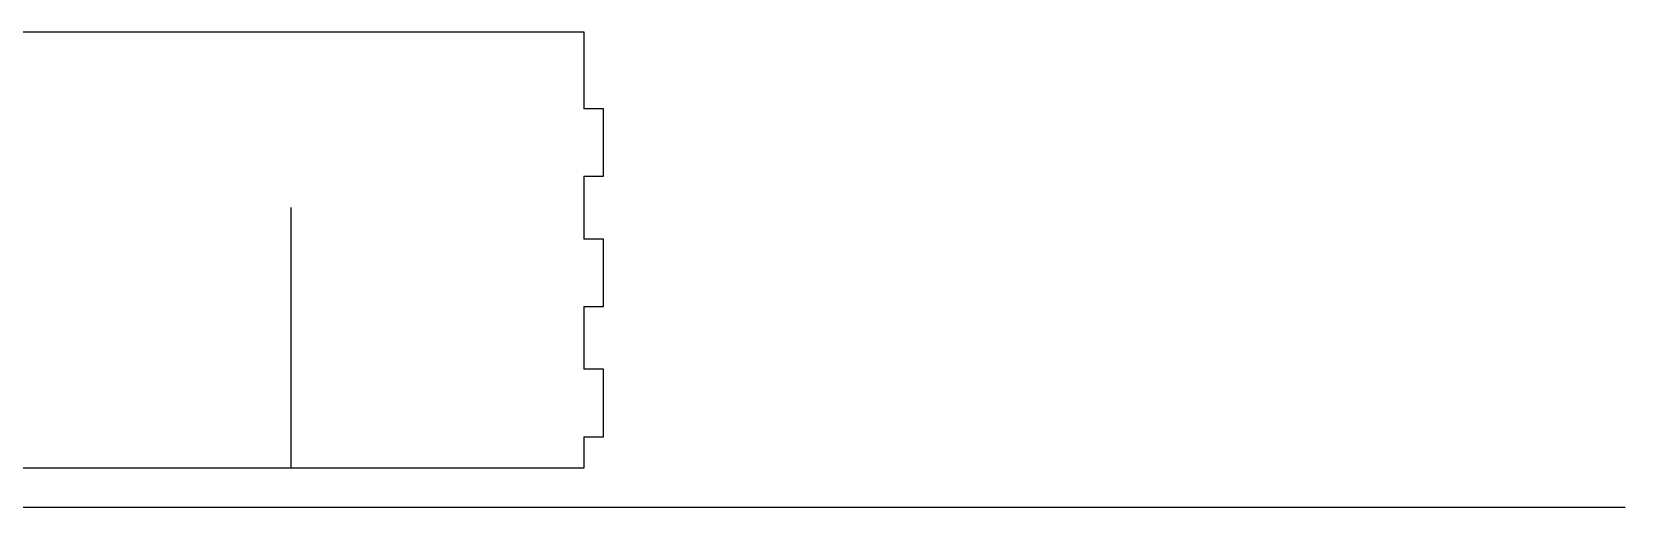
# Model space of a CAD drawing. Header units: millimetres. Extents: x -313 to 410, y -254 to 191.
# Drawn here: x 165.2 to 410, y 0 to 73 of the extents above; entities that cross this region are included whole.
import ezdxf

# ---------------------------------------------------------------- set-up
doc = ezdxf.new("R2010")
doc.units = ezdxf.units.MM
doc.header["$MEASUREMENT"] = 0
doc.layers.add('CamaLista v1_Sketch1', color=7, linetype='Continuous')

msp = doc.modelspace()

# ---------------------------------------------------------------- linework, layer by layer
at = {"layer": 'CamaLista v1_Sketch1'}
for p, q in [((160.05, 73, 0.23), (250.05, 73, 0.31)), ((250.05, 73, 0.31), (250.05, 61.18, 0.31)), ((253.05, 61.18, 0.35), (250.05, 61.18, 0.31)), ((253.05, 50.82, 0.35), (253.05, 61.18, 0.35)), ((250.05, 50.82, 0.31), (253.05, 50.82, 0.35)), ((250.05, 50.82, 0.31), (250.05, 41.18, 0.31)), ((205.05, 6, 0.27), (205.05, 46, 0.27)), ((253.05, 41.18, 0.33), (250.05, 41.18, 0.31)), ((253.05, 30.82, 0.33), (253.05, 41.18, 0.33)), ((250.05, 30.82, 0.31), (253.05, 30.82, 0.33)), ((250.05, 30.82, 0.31), (250.05, 21.18, 0.31)), ((253.05, 21.18, 0.32), (250.05, 21.18, 0.31)), ((253.05, 10.82, 0.33), (253.05, 21.18, 0.32)), ((250.05, 10.82, 0.31), (253.05, 10.82, 0.33)), ((250.05, 10.82, 0.31), (250.05, 6, 0.31)), ((250.05, 6, 0.31), (160.05, 6, 0.17)), ((250.05, 6, 0.31), (205.05, 6, 0.27)), ((160, 0), (410, 0))]:
    msp.add_line(p, q, dxfattribs=at)

doc.saveas('drawing.dxf')
